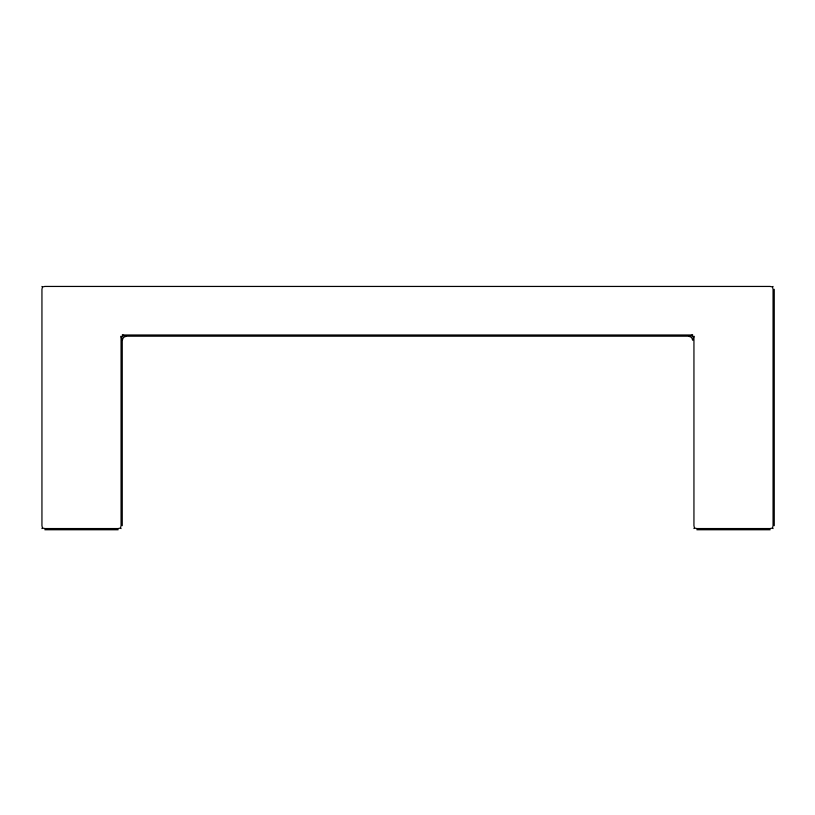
<?xml version="1.0" encoding="UTF-8"?>
<svg xmlns="http://www.w3.org/2000/svg" width="815" height="815" viewBox="0 0 815 815"><rect width="100%" height="100%" fill="white"/><g stroke="black" fill="none" stroke-linecap="round" stroke-linejoin="round"><path stroke-width="1.22" d="M41.942 286.442L42.472 286.972L41.942 289.325L41.942 525.675L42.472 528.028L41.942 528.558M121.058 528.558L120.528 528.028L121.058 525.675L121.058 336.188L122.25 340.262L122.25 525.675M773.058 528.558L772.528 528.028L773.058 525.675L773.058 289.325L772.528 286.972L773.058 286.442M122.25 340.262L123.442 337.379L126.325 336.188L688.675 336.188L692.75 334.996L122.25 334.996L126.325 336.188M693.942 528.558L694.472 528.028L693.942 525.675L693.942 336.188L692.75 340.262L691.558 337.379L692.75 336.188M42.472 286.972L44.825 286.442L770.175 286.442L772.528 286.972M120.528 528.028L118.175 528.558L44.825 528.558L42.472 528.028M772.528 528.028L770.175 528.558L696.825 528.558L694.472 528.028M44.825 529.75L118.175 529.75M696.825 529.75L770.175 529.75M688.675 336.188L691.558 337.379M122.25 336.188L123.442 337.379M774.25 289.325L774.25 525.675"/></g></svg>
